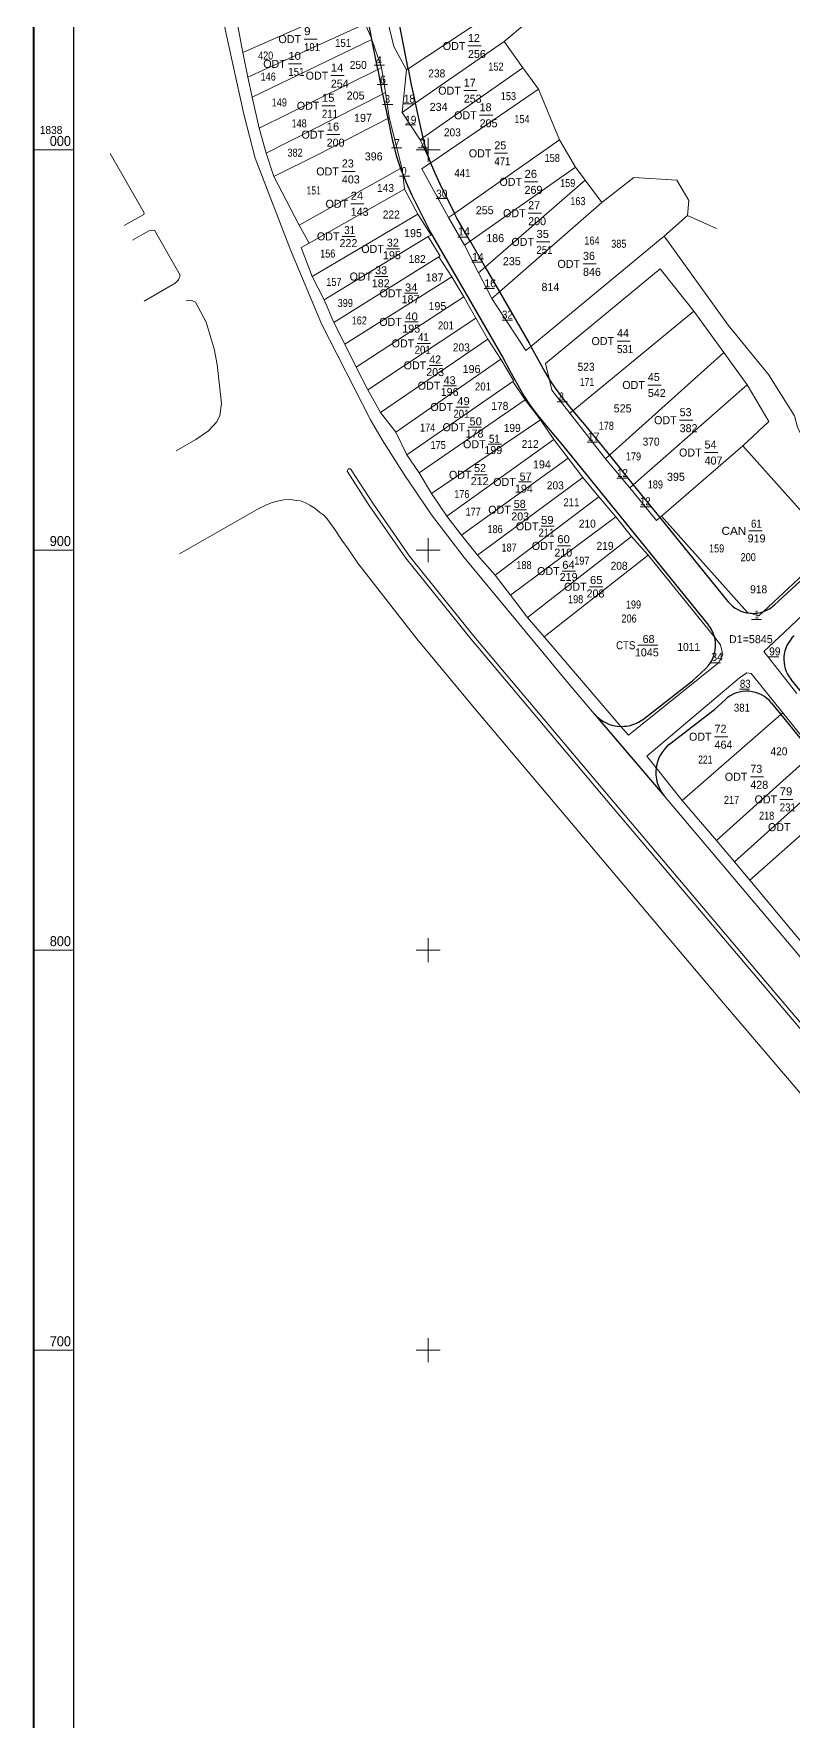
# Model space of a CAD drawing. Header units: metres. Extents: x 537201 to 538013, y 1837218 to 1838263.
# Drawn here: x 537201.5 to 537391.3, y 1837607.3 to 1838029 of the extents above; entities that cross this region are included whole.
import ezdxf
from ezdxf.enums import TextEntityAlignment as Align

# ---------------------------------------------------------------- set-up
doc = ezdxf.new("R2010")
doc.units = ezdxf.units.M
doc.header["$LTSCALE"] = 0.8
doc.layers.add('10', color=7, linetype='Continuous')
doc.layers.add('53', color=7, linetype='Continuous')
for name, color, linetype, lineweight in [('15', 7, 'Continuous', 13), ('22', 7, 'Continuous', 13), ('51', 7, 'Continuous', 13), ('60', 7, 'Continuous', 13)]:
    doc.layers.add(name, color=color, linetype=linetype, lineweight=lineweight)

msp = doc.modelspace()

# ---------------------------------------------------------------- linework, layer by layer
at = {"layer": '15'}
for p, q in [((537286.53, 1838021.16), (537289.09, 1838021.16)), ((537287.31, 1838016.38), (537289.87, 1838016.38)), ((537288.66, 1838011.4), (537291.22, 1838011.4)), ((537293.86, 1838011.54), (537296.42, 1838011.54)), ((537294.28, 1838006.27), (537296.84, 1838006.27)), ((537290.87, 1838000.51), (537293.43, 1838000.51)), ((537297.42, 1838000.51), (537299.98, 1838000.51)), ((537292.86, 1837993.45), (537295.42, 1837993.45)), ((537302.04, 1837987.83), (537304.6, 1837987.83)), ((537307.49, 1837978.23), (537310.05, 1837978.23)), ((537310.98, 1837971.96), (537313.54, 1837971.96)), ((537314.04, 1837965.34), (537316.6, 1837965.34)), ((537318.53, 1837957.43), (537321.09, 1837957.43)), ((537332.26, 1837937.01), (537334.82, 1837937.01)), ((537339.8, 1837926.97), (537342.36, 1837926.97)), ((537347.18, 1837918), (537349.74, 1837918)), ((537353.02, 1837910.81), (537355.58, 1837910.81)), ((537380.8, 1837882.62), (537383.36, 1837882.62)), ((537385.07, 1837873.33), (537387.63, 1837873.33)), ((537370.55, 1837871.83), (537373.11, 1837871.83)), ((537377.81, 1837865.21), (537380.37, 1837865.21))]:
    msp.add_line(p, q, dxfattribs=at)
at = {"layer": '22'}
for p, q in [((537282.96, 1838037.23), (537253.69, 1838024.4)), ((537284.28, 1838031.56), (537254.94, 1838018.17)), ((537284.28, 1838031.56), (537285.98, 1838027.67)), ((537285.99, 1838027.63), (537256.04, 1838013.21)), ((537319.05, 1838027.09), (537323.67, 1838020.54)), ((537332.84, 1838002.52), (537327.6, 1838015.23)), ((537293.51, 1838009.38), (537298.08, 1838002.56)), ((537229.1, 1837984.28), (537220.55, 1837999.12)), ((537294.11, 1837990.19), (537270.27, 1837976.7)), ((537297.46, 1837983.92), (537271.05, 1837968.34)), ((537300.01, 1837978.33), (537274.04, 1837962.55)), ((537358.97, 1837978.45), (537325.68, 1837950.91)), ((537311.98, 1837957.96), (537285, 1837940.06)), ((537335.46, 1837934.18), (537344.32, 1837922.78)), ((537378.7, 1837926.05), (537358.37, 1837908.48)), ((537358.37, 1837908.48), (537357.93, 1837908.12)), ((537355.03, 1837898.7), (537329, 1837878.29)), ((537329, 1837878.29), (537348.18, 1837855.92)), ((537363.48, 1837837.41), (537356.99, 1837845.59)), ((537363.48, 1837837.41), (537372.05, 1837827.38)), ((537372.05, 1837827.38), (537376.57, 1837822.03))]:
    msp.add_line(p, q, dxfattribs=at)
at = {"layer": '22', "lineweight": 25}
for p, q in [((537386.58, 1837886.31), (537408.57, 1837906.66)), ((537341.5, 1837859.09), (537359.04, 1837838.55))]:
    msp.add_line(p, q, dxfattribs=at)
at = {"layer": '22'}
for points in [[(537247.28, 1838066.16), (537245.26, 1838064.94), (537243.7, 1838063.55), (537243.58, 1838063.27), (537243.87, 1838061.71), (537245.26, 1838053), (537245.94, 1838049.56), (537249.41, 1838029.8), (537253.97, 1838008.96), (537256.83, 1837997.91), (537265.63, 1837975.05), (537273.35, 1837956.51), (537285.62, 1837932.54), (537288.54, 1837927.52), (537294.04, 1837918.85), (537300.86, 1837908.78), (537309.01, 1837898.12), (537335.12, 1837866.61), (537341.5, 1837859.09)], [(537270.27, 1837976.7), (537267.84, 1837981.18), (537261.48, 1837993.34), (537259.6, 1837999.16), (537257.8, 1838005.47), (537256.04, 1838013.21), (537254.94, 1838018.17), (537253.69, 1838024.4), (537252.64, 1838030.13), (537251.15, 1838038.21), (537249.27, 1838049.44), (537248.45, 1838052.73), (537247.28, 1838066.16)], [(537294.6, 1838020), (537291.5, 1838025.84), (537289.92, 1838032.46), (537289.31, 1838035.75), (537289.29, 1838043.06)], [(537294.6, 1838020), (537295.03, 1838020.28), (537317.9, 1838035.35)], [(537319.05, 1838027.09), (537324.63, 1838031.75), (537317.9, 1838035.35)], [(537285.99, 1838027.63), (537288.36, 1838020.58), (537287.43, 1838020.12), (537257.8, 1838005.47)], [(537294.6, 1838020), (537293.51, 1838009.38), (537296.82, 1838011.68), (537319.05, 1838027.09)], [(537288.36, 1838020.58), (537289.34, 1838014.33), (537290.31, 1838008.08), (537289.96, 1838007.9)], [(537298.08, 1838002.56), (537298.69, 1838002.99), (537323.67, 1838020.54)], [(537323.67, 1838020.54), (537324.41, 1838019.5), (537327.6, 1838015.23)], [(537259.6, 1837999.16), (537288.63, 1838013.97), (537289.34, 1838014.33)], [(537298.08, 1838002.56), (537300.27, 1837997.73), (537300.69, 1837996.81), (537327.6, 1838015.23)], [(537289.96, 1838007.9), (537272.73, 1837998.91), (537261.48, 1837993.34)], [(537290.31, 1838008.08), (537293.48, 1837995.54), (537293.13, 1837995.34), (537267.84, 1837981.18)], [(537336.86, 1837995.67), (537332.84, 1838002.52), (537306.61, 1837984.14), (537305.11, 1837983.09), (537309.13, 1837976.2)], [(537293.48, 1837995.54), (537293.67, 1837993.93), (537294.11, 1837990.19), (537297.46, 1837983.92)], [(537305.11, 1837983.09), (537298.44, 1837995.31), (537300.64, 1837996.77), (537300.69, 1837996.81)], [(537315.91, 1837962.86), (537312.64, 1837969.3), (537309.13, 1837976.2), (537310.53, 1837977.18), (537336.86, 1837995.67), (537339.25, 1837992.47), (537343.46, 1837986.85)], [(537339.25, 1837992.47), (537314.26, 1837970.71), (537312.64, 1837969.3)], [(537364.84, 1837983.61), (537365.21, 1837987.4), (537362.15, 1837992.45), (537351.4, 1837993.15), (537343.46, 1837986.85)], [(537343.46, 1837986.85), (537317.83, 1837964.53), (537315.91, 1837962.86)], [(537229.1, 1837984.25), (537228.96, 1837983.84), (537224.11, 1837981.09)], [(537297.46, 1837983.92), (537300.81, 1837978.73), (537300.01, 1837978.33)], [(537358.97, 1837978.45), (537364.84, 1837983.61), (537372.06, 1837980.38)], [(537229.05, 1837962.21), (537236.86, 1837966.67), (537237.65, 1837967.54), (537238.07, 1837968.74), (537231.66, 1837979.97), (537230.28, 1837979.79), (537228.51, 1837978.76), (537226.2, 1837977.45)], [(537302.74, 1837973.26), (537303, 1837973.42), (537300.01, 1837978.33)], [(537403.39, 1837912.68), (537394.93, 1837925.37), (537392.33, 1837930.7), (537391.61, 1837933.51), (537385.04, 1837943.84), (537374.96, 1837956.22), (537358.97, 1837978.45)], [(537271.05, 1837968.34), (537268.3, 1837975.58), (537270.27, 1837976.7)], [(537305.95, 1837968.3), (537302.74, 1837973.26), (537276.47, 1837956.9)], [(537366.38, 1837959.72), (537358.01, 1837970.28), (537329.34, 1837946.6), (537330.33, 1837942.57)], [(537329, 1837878.29), (537324.87, 1837883.12), (537320.61, 1837888.74), (537316.81, 1837893.72), (537312.35, 1837898.7), (537308.4, 1837903.69), (537304.74, 1837908.45), (537300.84, 1837914.12), (537297.79, 1837919.26), (537294.71, 1837923.78), (537292, 1837929.48), (537288.1, 1837934.37), (537285, 1837940.06), (537282.05, 1837945.75), (537279.18, 1837951.46), (537276.47, 1837956.9), (537274.04, 1837962.55), (537271.05, 1837968.34)], [(537308.98, 1837963.25), (537305.95, 1837968.3), (537279.18, 1837951.46)], [(537239.6, 1837962.32), (537240.97, 1837962.35), (537241.94, 1837961.99), (537244.55, 1837956.99), (537246.58, 1837950.26), (537247.31, 1837946.34), (537248.37, 1837936.61), (537248.02, 1837933.59), (537247.22, 1837932.01), (537245.13, 1837929.83), (537241.99, 1837927.62), (537237.05, 1837924.78)], [(537314.98, 1837952.68), (537311.98, 1837957.96), (537308.98, 1837963.25), (537282.05, 1837945.75)], [(537325.68, 1837950.91), (537324.48, 1837949.91), (537315.91, 1837962.86)], [(537379.78, 1837941.33), (537373.91, 1837949.4), (537366.38, 1837959.72), (537336.22, 1837934.81), (537335.46, 1837934.18)], [(537292, 1837929.48), (537318.23, 1837947.72), (537314.98, 1837952.68), (537288.1, 1837934.37)], [(537350.39, 1837915.53), (537344.32, 1837922.78), (537345.32, 1837923.68), (537373.91, 1837949.4)], [(537321.16, 1837942.14), (537321.38, 1837942.35), (537318.23, 1837947.72)], [(537324.3, 1837937.53), (537321.16, 1837942.14), (537294.71, 1837923.78)], [(537330.33, 1837942.57), (537330.98, 1837939.95), (537335.46, 1837934.18)], [(537379.78, 1837941.33), (537351.29, 1837916.32), (537350.39, 1837915.53)], [(537378.7, 1837926.05), (537385.2, 1837932.16), (537379.78, 1837941.33)], [(537328.14, 1837932.58), (537324.3, 1837937.53), (537297.79, 1837919.26)], [(537331.45, 1837927.6), (537328.14, 1837932.58), (537300.84, 1837914.12)], [(537335, 1837922.97), (537331.45, 1837927.6), (537304.74, 1837908.45)], [(537338.65, 1837918.16), (537335, 1837922.97), (537308.4, 1837903.69)], [(537383.84, 1837884.64), (537400.08, 1837899.78), (537399.86, 1837902.4), (537378.7, 1837926.05)], [(537505.96, 1837646), (537435.75, 1837729.85), (537412.44, 1837757.45), (537385.37, 1837789.32), (537344.68, 1837837.43), (537310.7, 1837877.83), (537294.5, 1837897.95), (537293.89, 1837898.8), (537285.27, 1837911.12), (537279.84, 1837919.72), (537280.08, 1837920.32), (537280.62, 1837920.26), (537286.37, 1837911.44), (537295.36, 1837898.46), (537311.46, 1837878.49), (537345.5, 1837838.06), (537387.57, 1837788.36), (537413.56, 1837757.79), (537506.89, 1837646.61), (537507.42, 1837646.06), (537507.47, 1837645.6), (537507.08, 1837645.3), (537506.46, 1837645.51), (537506.15, 1837645.81)], [(537342.7, 1837913.34), (537338.65, 1837918.16), (537312.35, 1837898.7)], [(537357.93, 1837908.12), (537357.09, 1837907.42), (537350.39, 1837915.53)], [(537404.83, 1837750.39), (537373.84, 1837786.76), (537312.36, 1837859.56), (537297.22, 1837877.78), (537282.5, 1837896.71), (537280.02, 1837900.32), (537278.43, 1837902.46), (537276.54, 1837905.39), (537275.61, 1837906.6), (537274.76, 1837907.85), (537273.94, 1837908.76), (537272.94, 1837909.42), (537271.68, 1837910.49), (537270.5, 1837911.19), (537269.35, 1837911.77), (537268.15, 1837912.26), (537267.22, 1837912.37), (537265.53, 1837912.6), (537264.01, 1837912.59), (537262.33, 1837912.21), (537260.8, 1837911.8), (537259.46, 1837911.24), (537257.72, 1837910.38), (537237.88, 1837899.08)], [(537346.92, 1837908.28), (537342.7, 1837913.34), (537316.81, 1837893.72)], [(537350.84, 1837903.36), (537346.92, 1837908.28), (537320.61, 1837888.74)], [(537358.37, 1837908.48), (537379.83, 1837884.41), (537380.5, 1837884.21)], [(537355.03, 1837898.7), (537350.84, 1837903.36), (537324.87, 1837883.12)], [(537348.18, 1837855.92), (537350.06, 1837853.73), (537372.57, 1837871.78), (537373.66, 1837873.82), (537373.12, 1837876.27), (537371.63, 1837878.12), (537355.03, 1837898.7)], [(537392.13, 1837864.16), (537383.91, 1837874.63), (537389.05, 1837879.44), (537396.71, 1837886.76), (537407.21, 1837896.09), (537408.29, 1837896.29), (537409.28, 1837895.77), (537409.63, 1837895.37), (537416.72, 1837887.29)], [(537380.5, 1837884.21), (537382.66, 1837883.55), (537383.84, 1837884.64)], [(537356.99, 1837845.59), (537354.67, 1837848.52), (537377.8, 1837868.06), (537379.64, 1837869.27), (537380.77, 1837869.15), (537388.68, 1837859.29)], [(537388.68, 1837859.29), (537388.19, 1837858.87), (537363.48, 1837837.41)], [(537388.68, 1837859.29), (537396.61, 1837849.48), (537396.14, 1837849.06), (537372.05, 1837827.38)], [(537396.61, 1837849.48), (537401.02, 1837844.04), (537404.95, 1837839.2), (537404.49, 1837838.79), (537380.44, 1837817.45)], [(537401.02, 1837844.04), (537400.55, 1837843.62), (537376.57, 1837822.03)], [(537481.92, 1837697.52), (537480.44, 1837696.88), (537479.17, 1837696.76), (537477.84, 1837697.64), (537444.36, 1837737.47), (537421.59, 1837764.49), (537359.04, 1837838.55)], [(537376.57, 1837822.03), (537380.44, 1837817.45), (537398.02, 1837796.38)]]:
    msp.add_lwpolyline(points, dxfattribs=at)
at = {"layer": '22', "lineweight": 25}
for points in [[(537287.43, 1838020.12), (537285.99, 1838027.63), (537285.98, 1838027.67), (537281.5, 1838051.04), (537279.91, 1838059.36)], [(537295.03, 1838020.28), (537290.66, 1838043.08), (537289.85, 1838047.28), (537287.21, 1838061.06)], [(537287.43, 1838020.12), (537288.48, 1838014.63), (537288.63, 1838013.97)], [(537295.03, 1838020.28), (537295.8, 1838016.27), (537296.39, 1838013.74), (537296.82, 1838011.68)], [(537288.63, 1838013.97), (537289.14, 1838011.81), (537289.96, 1838007.9)], [(537296.82, 1838011.68), (537298.25, 1838004.86), (537298.69, 1838002.99)], [(537289.96, 1838007.9), (537291.06, 1838002.61), (537291.61, 1838000.33), (537292.07, 1837998.64), (537292.85, 1837996.12), (537293.13, 1837995.34)], [(537298.69, 1838002.99), (537299.21, 1838001.02), (537299.96, 1837998.6), (537300.27, 1837997.73), (537300.64, 1837996.77)], [(537293.13, 1837995.34), (537293.29, 1837994.88), (537293.67, 1837993.93)], [(537300.64, 1837996.77), (537300.86, 1837996.21), (537301.6, 1837994.49), (537302.97, 1837991.52), (537306.61, 1837984.14)], [(537293.67, 1837993.93), (537294.56, 1837991.84), (537296, 1837988.73), (537300.54, 1837979.5), (537318.75, 1837947.93), (537320.4, 1837944.96), (537322.83, 1837940.48), (537324.13, 1837938.29), (537325.55, 1837936.17), (537327.48, 1837933.62), (537330.54, 1837929.91), (537333.61, 1837926.23), (537370.08, 1837881.23)], [(537310.53, 1837977.18), (537307.18, 1837982.98), (537306.61, 1837984.14)], [(537310.53, 1837977.18), (537314.26, 1837970.71), (537317.83, 1837964.53)], [(537317.83, 1837964.53), (537325.25, 1837951.69), (537325.68, 1837950.91)], [(537325.68, 1837950.91), (537329.15, 1837944.56), (537330.33, 1837942.57)], [(537330.33, 1837942.57), (537331.75, 1837940.43), (537333.59, 1837937.99), (537336.22, 1837934.81)], [(537336.22, 1837934.81), (537339.43, 1837930.95), (537345.32, 1837923.68)], [(537345.32, 1837923.68), (537351.29, 1837916.32), (537357.93, 1837908.12), (537374.93, 1837887.14)], [(537353.9, 1837857.82), (537366.09, 1837867.33), (537369.3, 1837870.32)], [(537390.7, 1837867.68), (537392.94, 1837864.91), (537401.23, 1837854.69)], [(537360.38, 1837851.45), (537371.63, 1837860.23), (537374.21, 1837862.6)], [(537385.85, 1837861.76), (537388.19, 1837858.87), (537396.14, 1837849.06), (537400.55, 1837843.62)]]:
    msp.add_lwpolyline(points, dxfattribs=at)
for centre, radius, start, end in [((537381.14, 1837892.18), 8, 219.0909, 265.4174), ((537381.13, 1837892.17), 8, 289.7927, 312.931), ((537363.87, 1837876.19), 8, 13.948, 39.0347), ((537381.17, 1837892.18), 8, 265.186, 289.4861), ((537363.87, 1837876.19), 8, 312.7852, 13.9512), ((537396.92, 1837872.71), 8, 132.7281, 218.9887), ((537379.64, 1837856.72), 8, 39.037, 132.7078), ((537348.36, 1837864.92), 9, 220.3596, 268.867), ((537348.37, 1837864.92), 9, 268.8114, 307.9383), ((537365.9, 1837844.34), 9, 127.858, 172.0434), ((537365.91, 1837844.37), 9, 172.1964, 220.274)]:
    msp.add_arc(centre, radius, start, end, dxfattribs=at)
at = {"layer": '51'}
for p, q in [((537269.02, 1838027.7), (537272.32, 1838027.7)), ((537309.98, 1838025.99), (537313.28, 1838025.99)), ((537265.11, 1838021.52), (537268.41, 1838021.52)), ((537275.72, 1838018.58), (537279.02, 1838018.58)), ((537308.94, 1838014.82), (537312.24, 1838014.82)), ((537273.5, 1838011.04), (537276.8, 1838011.04)), ((537312.9, 1838008.67), (537316.2, 1838008.67)), ((537274.68, 1838003.83), (537277.98, 1838003.83)), ((537316.58, 1837999.16), (537319.88, 1837999.16)), ((537278.47, 1837994.63), (537281.77, 1837994.63)), ((537324.13, 1837992.03), (537327.43, 1837992.03)), ((537280.68, 1837986.54), (537283.98, 1837986.54)), ((537325.03, 1837984.19), (537328.33, 1837984.19)), ((537278.53, 1837978.4), (537281.83, 1837978.4)), ((537289.61, 1837975.26), (537292.91, 1837975.26)), ((537327.11, 1837977.02), (537330.41, 1837977.02)), ((537338.73, 1837971.53), (537342.03, 1837971.53)), ((537286.7, 1837968.36), (537290, 1837968.36)), ((537294.15, 1837964.17), (537297.45, 1837964.17)), ((537294.21, 1837957.02), (537297.51, 1837957.02)), ((537297.3, 1837951.65), (537300.6, 1837951.65)), ((537347.23, 1837952.23), (537350.53, 1837952.23)), ((537300.3, 1837946.16), (537303.6, 1837946.16)), ((537303.81, 1837941.08), (537307.11, 1837941.08)), ((537354.93, 1837941.25), (537358.23, 1837941.25)), ((537306.98, 1837935.75), (537310.28, 1837935.75)), ((537362.88, 1837932.46), (537366.18, 1837932.46)), ((537310.03, 1837930.7), (537313.33, 1837930.7)), ((537315.04, 1837926.46), (537318.34, 1837926.46)), ((537369.11, 1837924.37), (537372.41, 1837924.37)), ((537311.52, 1837918.8), (537314.82, 1837918.8)), ((537322.58, 1837917.03), (537325.88, 1837917.03)), ((537321.33, 1837910.08), (537324.63, 1837910.08)), ((537328.24, 1837905.94), (537331.54, 1837905.94)), ((537380.18, 1837904.8), (537383.48, 1837904.8)), ((537332.32, 1837901.04), (537335.62, 1837901.04)), ((537333.54, 1837894.74), (537336.84, 1837894.74)), ((537340.37, 1837890.82), (537343.67, 1837890.82)), ((537352.45, 1837876.21), (537357.45, 1837876.21)), ((537371.6, 1837853.34), (537374.9, 1837853.34)), ((537380.54, 1837843.33), (537383.84, 1837843.33)), ((537387.89, 1837837.68), (537391.19, 1837837.68))]:
    msp.add_line(p, q, dxfattribs=at)
at = {"layer": '60'}
for p, q in [((537300, 1837997), (537300, 1838003)), ((537201.49, 1838000), (537211.49, 1838000)), ((537297, 1838000), (537303, 1838000)), ((537300, 1837897), (537300, 1837903)), ((537201.49, 1837900), (537211.49, 1837900)), ((537297, 1837900), (537303, 1837900)), ((537300, 1837797), (537300, 1837803)), ((537201.49, 1837800), (537211.49, 1837800)), ((537297, 1837800), (537303, 1837800)), ((537201.49, 1837700), (537211.49, 1837700)), ((537297, 1837700), (537303, 1837700)), ((537300, 1837697), (537300, 1837703))]:
    msp.add_line(p, q, dxfattribs=at)
at = {"layer": '60', "lineweight": 40}
msp.add_lwpolyline([(537201.49, 1837218.97), (537201.49, 1838222.85), (538013.27, 1838222.85), (538013.27, 1837218.97)], close=True, dxfattribs=at)
at = {"layer": '60', "lineweight": 25}
msp.add_lwpolyline([(537211.49, 1837228.97), (537211.49, 1838212.85), (538003.27, 1838212.85), (538003.27, 1837228.97)], close=True, dxfattribs=at)

# ---------------------------------------------------------------- texts
at = {"layer": '10'}
for s, width, p in [('420', 0.85, (537259.43, 1838022.6)), ('152', 0.85, (537316.97, 1838019.83)), ('146', 0.85, (537260.07, 1838017.34)), ('149', 0.85, (537262.84, 1838010.89)), ('153', 0.85, (537320.1, 1838012.45)), ('148', 0.85, (537267.8, 1838005.64)), ('154', 0.85, (537323.46, 1838006.7)), ('382', 0.85, (537266.78, 1837998.34)), ('158', 0.85, (537331.05, 1837997.01)), ('151', 0.8, (537271.44, 1837988.88)), ('159', 0.85, (537334.9, 1837990.73)), ('163', 0.85, (537337.45, 1837986.21)), ('164', 0.85, (537340.96, 1837976.35)), ('156', 0.85, (537274.95, 1837973.11)), ('385', 0.85, (537347.68, 1837975.55)), ('157', 0.85, (537276.49, 1837966.01)), ('399', 0.85, (537279.33, 1837960.75)), ('162', 0.85, (537282.83, 1837956.38)), ('171', 0.8, (537339.73, 1837941.01)), ('174', 0.85, (537299.92, 1837929.63)), ('178', 0.85, (537344.55, 1837930.06)), ('175', 0.85, (537302.55, 1837925.25)), ('179', 0.85, (537351.34, 1837922.4)), ('176', 0.85, (537308.45, 1837912.98)), ('189', 0.85, (537356.81, 1837915.39)), ('177', 0.85, (537311.29, 1837908.6)), ('186', 0.85, (537316.76, 1837904.23)), ('187', 0.85, (537320.26, 1837899.63)), ('197', 0.85, (537338.43, 1837896.34)), ('159', 0.85, (537372.12, 1837899.41)), ('200', 0.85, (537380.01, 1837897.22)), ('188', 0.85, (537323.98, 1837895.25)), ('198', 0.85, (537336.89, 1837886.71)), ('199', 0.85, (537351.34, 1837885.39)), ('206', 0.85, (537350.24, 1837881.89)), ('221', 0.8, (537369.29, 1837846.63)), ('217', 0.85, (537375.85, 1837836.56)), ('218', 0.85, (537384.61, 1837832.61))]:
    msp.add_text(s, height=2, dxfattribs=dict(at, width=width)).set_placement(p, align=Align.CENTER)
at = {"layer": '51'}
for p in [(537268.28, 1838026.7), (537309.34, 1838024.99), (537264.47, 1838020.52), (537275.08, 1838017.58), (537308.2, 1838013.82), (537272.86, 1838010.04), (537312.16, 1838007.67), (537274.04, 1838002.83), (537315.84, 1837998.16), (537277.73, 1837993.63), (537323.49, 1837991.03), (537280.04, 1837985.54), (537324.39, 1837983.19), (537277.89, 1837977.4), (537326.47, 1837976.02), (537288.97, 1837974.26), (537286.06, 1837967.36), (537337.99, 1837970.53), (537293.51, 1837963.17), (537293.47, 1837956.02), (537296.56, 1837950.65), (537346.49, 1837951.23), (537299.56, 1837945.16), (537303.07, 1837940.08), (537354.19, 1837940.25), (537306.24, 1837934.75), (537309.29, 1837929.7), (537362.14, 1837931.46), (537314.4, 1837925.46), (537368.37, 1837923.37), (537310.88, 1837917.8), (537321.94, 1837916.03), (537320.69, 1837909.08), (537327.6, 1837904.94), (537331.58, 1837900.04), (537332.9, 1837893.74), (537339.63, 1837889.82), (537370.86, 1837852.34), (537379.8, 1837842.33), (537387.25, 1837836.68), (537390.59, 1837829.74)]:
    msp.add_text('ODT', height=2, dxfattribs=at).set_placement(p, align=Align.RIGHT)
for s, width, p in [('9', 1.1, (537269.02, 1838028.7)), ('10', 1.05, (537265.11, 1838022.52)), ('191', 0.9, (537269.02, 1838024.7)), ('151', 0.9, (537265.11, 1838018.52)), ('14', 1.05, (537275.72, 1838019.58)), ('15', 1.05, (537273.5, 1838012.04)), ('211', 0.9, (537273.5, 1838008.04)), ('16', 1.05, (537274.68, 1838004.83)), ('471', 0.9, (537316.58, 1837996.16)), ('26', 1.05, (537324.13, 1837993.03)), ('24', 1.05, (537280.68, 1837987.54)), ('31', 0.9, (537279.07, 1837978.97)), ('35', 1.05, (537327.11, 1837978.02)), ('251', 0.9, (537327.11, 1837974.02)), ('34', 1.05, (537294.25, 1837964.63)), ('40', 1.05, (537294.32, 1837957.38)), ('41', 0.9, (537297.51, 1837952.22)), ('201', 0.9, (537296.66, 1837949.07)), ('531', 0.9, (537347.23, 1837949.23)), ('49', 1.05, (537307.3, 1837936.22)), ('201', 0.9, (537306.34, 1837933.07)), ('50', 1.05, (537310.35, 1837931.16)), ('51', 0.9, (537315.25, 1837926.82)), ('59', 1.05, (537328.24, 1837906.52)), ('61', 0.9, (537380.71, 1837905.58)), ('211', 0.9, (537327.6, 1837903.37)), ('60', 1.05, (537332.32, 1837901.72)), ('64', 1.05, (537333.54, 1837895.31)), ('65', 1.05, (537340.48, 1837891.5)), ('79', 1.05, (537387.89, 1837838.68)), ('231', 0.9, (537387.89, 1837834.68))]:
    msp.add_text(s, height=2, dxfattribs=dict(at, width=width)).set_placement(p)
for s, p in [('12', (537309.98, 1838026.99)), ('256', (537309.98, 1838022.99)), ('254', (537275.72, 1838015.58)), ('17', (537308.94, 1838015.82)), ('253', (537308.94, 1838011.82)), ('18', (537312.9, 1838009.67)), ('205', (537312.9, 1838005.67)), ('200', (537274.68, 1838000.83)), ('25', (537316.58, 1838000.16)), ('23', (537278.47, 1837995.63)), ('403', (537278.47, 1837991.63)), ('269', (537324.13, 1837989.03)), ('27', (537325.03, 1837985.19)), ('143', (537280.68, 1837983.54)), ('200', (537325.03, 1837981.19)), ('222', (537277.89, 1837975.72)), ('32', (537289.72, 1837975.83)), ('195', (537288.75, 1837972.69)), ('36', (537338.73, 1837972.53)), ('33', (537286.8, 1837968.93)), ('846', (537338.73, 1837968.53)), ('182', (537285.95, 1837965.68)), ('187', (537293.4, 1837961.7)), ('195', (537293.57, 1837954.34)), ('44', (537347.23, 1837953.23)), ('42', (537300.3, 1837946.63)), ('203', (537299.55, 1837943.48)), ('45', (537354.93, 1837942.25)), ('196', (537303.17, 1837938.51)), ('43', (537303.91, 1837941.44)), ('542', (537354.93, 1837938.25)), ('53', (537362.88, 1837933.46)), ('382', (537362.88, 1837929.46)), ('178', (537309.39, 1837928.13)), ('54', (537369.11, 1837925.37)), ('199', (537314.08, 1837923.99)), ('407', (537369.11, 1837921.37)), ('52', (537311.52, 1837919.48)), ('57', (537322.9, 1837917.38)), ('212', (537310.67, 1837916.23)), ('194', (537321.73, 1837914.35)), ('58', (537321.43, 1837910.54)), ('203', (537320.8, 1837907.4)), ('919', (537379.86, 1837901.91)), ('210', (537331.57, 1837898.36)), ('219', (537332.9, 1837892.27)), ('208', (537339.62, 1837888.14)), ('68', (537353.62, 1837876.78)), ('1045', (537351.7, 1837873.42)), ('72', (537371.6, 1837854.34)), ('464', (537371.6, 1837850.34)), ('73', (537380.54, 1837844.33)), ('428', (537380.54, 1837840.33))]:
    msp.add_text(s, height=2, dxfattribs=at).set_placement(p)
for s, width, p in [('CAN', 1.1, (537379.54, 1837903.8)), ('CTS', 0.9, (537351.81, 1837875.21))]:
    msp.add_text(s, height=2, dxfattribs=dict(at, width=width)).set_placement(p, align=Align.RIGHT)
at = {"layer": '53'}
for s, width, p in [('151', 0.9, (537276.78, 1838025.76)), ('250', 0.95, (537280.45, 1838020.25)), ('238', 0.95, (537300.07, 1838018.13)), ('3', 0.85, (537289.24, 1838011.72)), ('18', 0.95, (537293.93, 1838011.8)), ('19', 0.95, (537294.27, 1838006.54)), ('203', 0.95, (537303.97, 1838003.4)), ('7', 0.9, (537291.59, 1838000.71)), ('2', 0.85, (537298.18, 1838000.71)), ('0', 0.8, (537293.46, 1837993.73)), ('441', 0.9, (537306.59, 1837993.23)), ('143', 0.95, (537287.26, 1837989.51)), ('30', 0.95, (537302.03, 1837988.08)), ('222', 0.95, (537288.7, 1837982.86)), ('182', 0.95, (537295.17, 1837971.74)), ('201', 0.9, (537302.46, 1837955.13)), ('32', 0.9, (537318.49, 1837957.82)), ('203', 0.95, (537306.2, 1837949.65)), ('523', 0.95, (537337.39, 1837944.8)), ('201', 0.9, (537311.72, 1837939.88)), ('178', 0.95, (537315.83, 1837935.04)), ('8', 0.8, (537332.75, 1837937.37)), ('199', 0.95, (537318.92, 1837929.53)), ('212', 0.95, (537323.4, 1837925.5)), ('370', 0.95, (537353.63, 1837926.09)), ('12', 0.9, (537347.27, 1837918.28)), ('203', 0.95, (537329.69, 1837915.17)), ('211', 0.9, (537333.83, 1837910.92)), ('12', 0.9, (537352.98, 1837911.2)), ('210', 0.95, (537337.69, 1837905.6)), ('219', 0.95, (537342.11, 1837900.05)), ('208', 0.95, (537345.63, 1837895.06)), ('918', 0.95, (537380.5, 1837889.2)), ('1', 0.8, (537381.57, 1837882.92)), ('1011', 0.95, (537362.31, 1837874.78)), ('99', 0.95, (537385.25, 1837873.67)), ('83', 0.9, (537377.93, 1837865.58)), ('381', 0.9, (537376.43, 1837859.6)), ('420', 0.95, (537385.57, 1837848.69))]:
    msp.add_text(s, height=2, dxfattribs=dict(at, width=width)).set_placement(p)
for s, p in [('4', (537286.98, 1838021.37)), ('6', (537287.99, 1838016.59)), ('205', (537279.69, 1838012.6)), ('234', (537300.42, 1838009.76)), ('197', (537281.52, 1838007.03)), ('396', (537284.2, 1837997.39)), ('255', (537311.94, 1837983.93)), ('195', (537294.02, 1837978.21)), ('14', (537307.48, 1837978.63)), ('186', (537314.55, 1837976.96)), ('14', (537310.97, 1837972.24)), ('235', (537318.71, 1837971.19)), ('187', (537299.41, 1837967.13)), ('16', (537314.05, 1837965.68)), ('814', (537328.35, 1837964.73)), ('195', (537300.12, 1837959.97)), ('196', (537308.65, 1837944.25)), ('525', (537346.4, 1837934.4)), ('17', (537339.87, 1837927.36)), ('194', (537326.23, 1837920.41)), ('395', (537359.72, 1837917.31)), ('D1=5845', (537375.2, 1837876.73)), ('34', (537370.74, 1837872.32))]:
    msp.add_text(s, height=2, dxfattribs=at).set_placement(p)
at = {"layer": '60', "width": 0.95}
for s, height, p in [('1838', 2, (537202.99, 1838004)), ('000', 2.5, (537205.49, 1838001)), ('900', 2.5, (537205.49, 1837901)), ('800', 2.5, (537205.49, 1837801)), ('700', 2.5, (537205.49, 1837701))]:
    msp.add_text(s, height=height, dxfattribs=at).set_placement(p)

doc.saveas('drawing.dxf')
